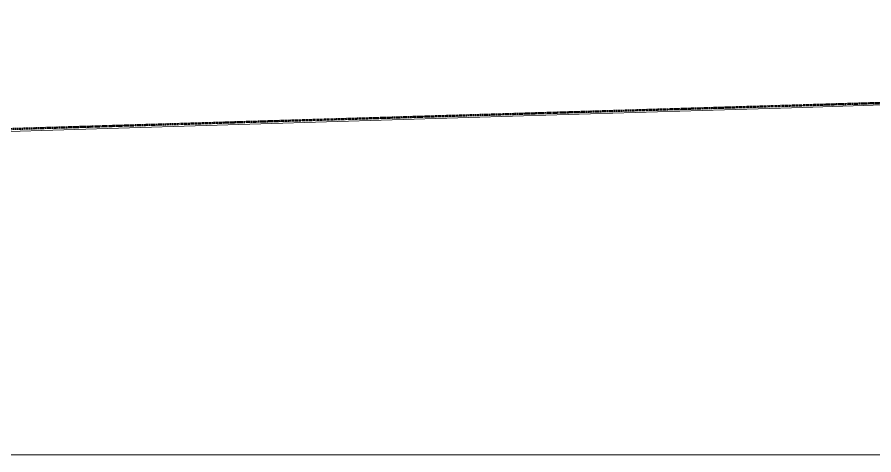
# Model space of a CAD drawing. Header units: inches. Extents: x -4294 to -464, y 9706 to 12475.
# Drawn here: x -2916.3 to -2671.3, y 9706.2 to 9831.3 of the extents above; entities that cross this region are included whole.
import ezdxf

# ---------------------------------------------------------------- set-up
doc = ezdxf.new("R2010")
doc.units = ezdxf.units.IN
doc.header["$MEASUREMENT"] = 0
doc.linetypes.add('Aligning Line 1_8_', pattern=[0.25, 0.125, -0.125])
doc.linetypes.add('Double Dash 3_8_', pattern=[1, 0.375, -0.125, 0.125, -0.125, 0.125, -0.125])
for name, color, linetype, lineweight in [('0-1', 7, 'Continuous', 5), ('0-5', 147, 'Aligning Line 1_8_', 9), ('C-PROP-LINE-1', 250, 'Double Dash 3_8_', 50), ('C-TOPO', 7, 'Continuous', 9), ('G-ANNO-SYMB', 111, 'Aligning Line 1_8_', 9), ('G-ANNO-SYMB-1', 147, 'Aligning Line 1_8_', 9)]:
    doc.layers.add(name, color=color, linetype=linetype, lineweight=lineweight)

# ---------------------------------------------------------------- blocks, each defined once
blk = doc.blocks.new('CTR  - Topography_rvt-1-FLOOR PLAN - 1ST FLOOR')
at = {"layer": 'C-TOPO'}
for p, q in [((-2691.67, 9805.53), (-2714.04, 9804.85)), ((-2691.67, 9805.53), (-2714.04, 9804.85)), ((-2640.51, 9807.09), (-2691.67, 9805.53)), ((-2691.67, 9805.53), (-2640.51, 9807.09)), ((-2771.54, 9803.09), (-3516.4, 9780.34)), ((-2771.54, 9803.09), (-3516.4, 9780.34)), ((-2771.54, 9803.09), (-2714.04, 9804.85)), ((-2771.54, 9803.09), (-2714.04, 9804.85))]:
    blk.add_line(p, q, dxfattribs=at)
blk = doc.blocks.new('Family - ___-1878357-FLOOR PLAN - 1ST FLOOR')
at = {"layer": 'C-PROP-LINE-1'}
blk.add_line((-3987.01, 9767.34), (-599.29, 9868.76), dxfattribs=at)
blk = doc.blocks.new('CTR - 1st Phase - Shell_rvt-1-FLOOR PLAN - 1ST FLOOR')
at = {"layer": 'G-ANNO-SYMB-1'}
for p, q in [((-583.07, 9706.24), (-4111.32, 9706.24)), ((-1910.96, 9706.24), (-4071.96, 9706.24))]:
    blk.add_line(p, q, dxfattribs=at)
at = {"layer": '0-5'}
blk.add_blockref('Family - ___-1878357-FLOOR PLAN - 1ST FLOOR', (0, 0), dxfattribs=at)
blk = doc.blocks.new('CTR - 1st Phase -Stairs _ Elevators_rvt-1-FLOOR PLAN - 1ST FLOOR')
at = {"layer": 'G-ANNO-SYMB-1'}
blk.add_line((-1910.96, 9706.24), (-4071.96, 9706.24), dxfattribs=at)

msp = doc.modelspace()

# ---------------------------------------------------------------- linework, layer by layer
at = {"layer": 'G-ANNO-SYMB'}
for p, q in [((-1875.4984, 9706.2403), (-4111.3195, 9706.2403)), ((-1910.9564, 9706.2403), (-4071.9645, 9706.2403))]:
    msp.add_line(p, q, dxfattribs=at)

# ---------------------------------------------------------------- block references
at = {"layer": '0-1'}
for name in ['CTR - 1st Phase - Shell_rvt-1-FLOOR PLAN - 1ST FLOOR', 'CTR  - Topography_rvt-1-FLOOR PLAN - 1ST FLOOR', 'CTR - 1st Phase -Stairs _ Elevators_rvt-1-FLOOR PLAN - 1ST FLOOR']:
    msp.add_blockref(name, (0, 0), dxfattribs=at)

doc.saveas('drawing.dxf')
